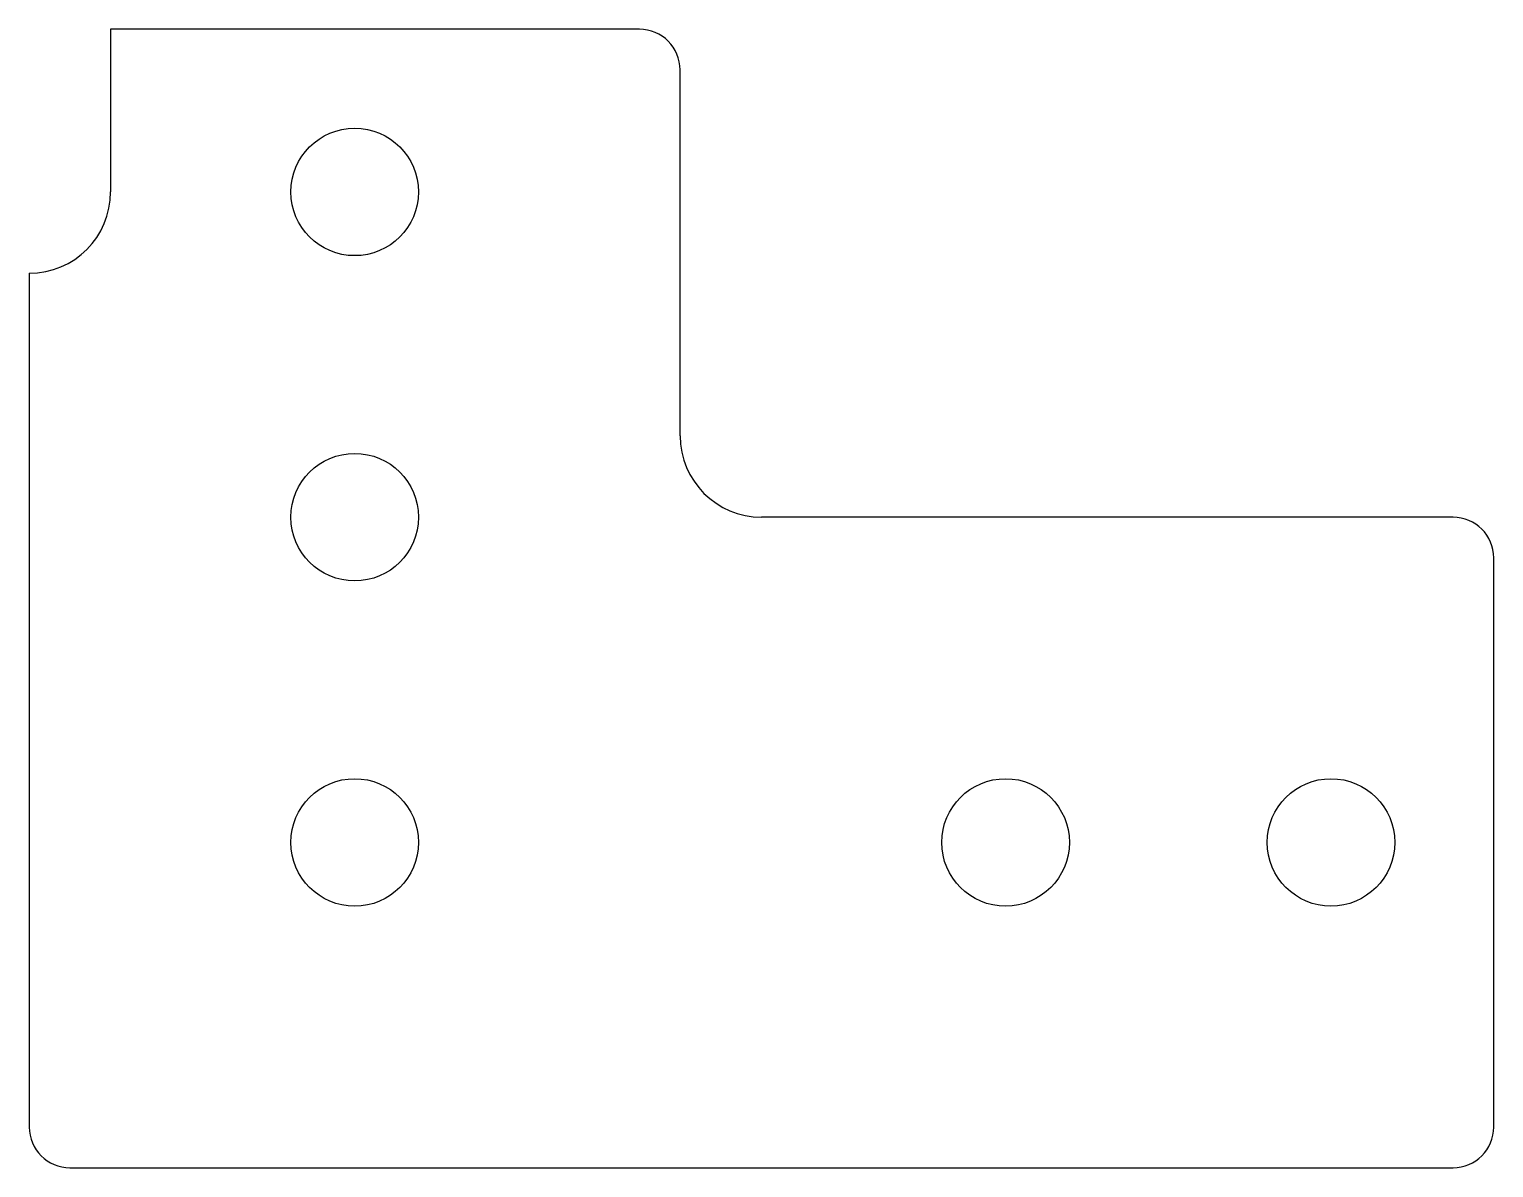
# Model space of a CAD drawing. Extents: x -2 to 0.25, y -0.5 to 1.25.
import ezdxf

# ---------------------------------------------------------------- set-up
doc = ezdxf.new("R2010")
doc.units = 0
doc.header["$MEASUREMENT"] = 0
doc.layers.add('VISIBLE', color=7, linetype='CONTINUOUS')

msp = doc.modelspace()

# ---------------------------------------------------------------- linework, layer by layer
at = {"layer": 'VISIBLE'}
for p, q in [((-1.0625, 1.25), (-1.875, 1.25)), ((-1.875, 1.25), (-1.875, 1)), ((-1, 0.625), (-1, 1.1875)), ((-2, 0.875), (-2, -0.4375)), ((0.1875, 0.5), (-0.875, 0.5)), ((0.25, -0.4375), (0.25, 0.4375)), ((-1.9375, -0.5), (0.1875, -0.5))]:
    msp.add_line(p, q, dxfattribs=at)
for centre in [(-1.5, 1), (-1.5, 0.5), (-1.5, 0), (-0.5, 0), (0, 0)]:
    msp.add_circle(centre, 0.098, dxfattribs=at)
for centre, radius, start, end in [((-1.0625, 1.1875), 0.0625, 0, 90), ((-2, 1), 0.125, 270, 0), ((-0.875, 0.625), 0.125, 180, 270), ((0.1875, 0.4375), 0.0625, 0, 90), ((-1.9375, -0.4375), 0.0625, 180, 270), ((0.1875, -0.4375), 0.0625, 270, 0)]:
    msp.add_arc(centre, radius, start, end, dxfattribs=at)

doc.saveas('drawing.dxf')
